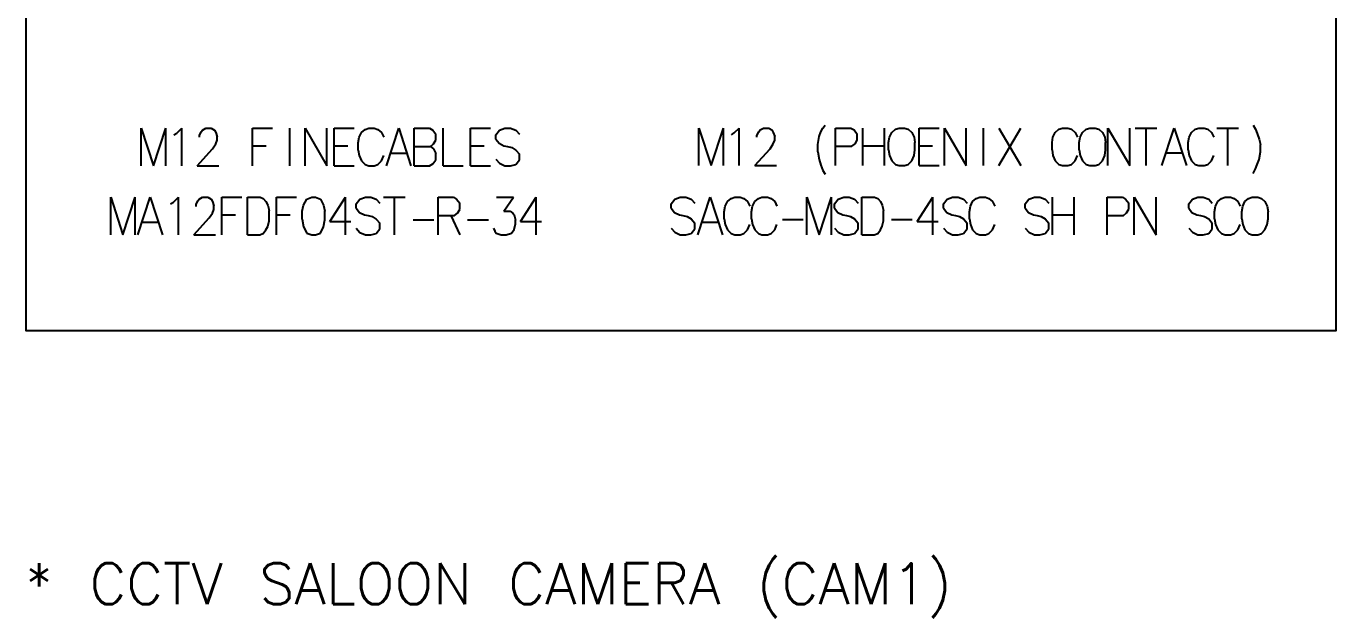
# Model space of a CAD drawing. Header units: millimetres. Extents: x 1063 to 1621, y 404 to 836.
# Drawn here: x 1279 to 1365.3, y 737.1 to 776.1 of the extents above; entities that cross this region are included whole.
import ezdxf
from ezdxf.enums import TextEntityAlignment as Align

# ---------------------------------------------------------------- set-up
doc = ezdxf.new("R2010")
doc.units = ezdxf.units.MM
doc.styles.get("Standard").update_dxf_attribs({"font": 'txt.shx', "bigfont": 'whgtxt.shx'})

msp = doc.modelspace()

# ---------------------------------------------------------------- linework, layer by layer
at = {"color": 7, "linetype": 'Continuous'}
for p, q in [((1331.506, 769.362), (1331.656, 769.562)), ((1359.889, 769.562), (1360.038, 769.282)), ((1286.559, 769.357), (1287.367, 766.882)), ((1286.559, 766.882), (1286.559, 769.357)), ((1287.367, 766.882), (1288.175, 769.357)), ((1288.175, 766.882), (1288.175, 769.357)), ((1288.714, 768.917), (1288.894, 769.037)), ((1288.894, 769.037), (1289.223, 769.357)), ((1289.223, 766.882), (1289.223, 769.357)), ((1290.391, 768.878), (1290.511, 769.117)), ((1290.391, 768.758), (1290.391, 768.878)), ((1290.511, 769.117), (1290.6, 769.237)), ((1290.6, 769.237), (1290.81, 769.357)), ((1290.81, 769.357), (1291.169, 769.357)), ((1291.169, 769.357), (1291.379, 769.237)), ((1291.379, 769.237), (1291.469, 769.077)), ((1291.469, 769.077), (1291.558, 768.798)), ((1291.558, 768.558), (1291.558, 768.798)), ((1293.894, 769.357), (1295.211, 769.357)), ((1293.894, 766.882), (1293.894, 769.357)), ((1296.349, 766.882), (1296.349, 769.357)), ((1297.367, 766.882), (1297.367, 769.357)), ((1297.367, 769.357), (1298.804, 766.882)), ((1298.804, 766.882), (1298.804, 769.357)), ((1299.283, 769.357), (1300.6, 769.357)), ((1299.283, 766.882), (1299.283, 769.357)), ((1300.87, 768.398), (1300.929, 768.758)), ((1300.929, 768.758), (1301.079, 769.077)), ((1301.079, 769.077), (1301.319, 769.277)), ((1301.319, 769.277), (1301.558, 769.357)), ((1301.558, 769.357), (1301.917, 769.357)), ((1301.917, 769.357), (1302.157, 769.277)), ((1302.157, 769.277), (1302.397, 769.077)), ((1302.397, 769.077), (1302.546, 768.758)), ((1302.726, 766.882), (1303.534, 769.357)), ((1303.534, 769.357), (1304.343, 766.882)), ((1304.552, 769.357), (1305.57, 769.357)), ((1304.552, 766.882), (1304.552, 769.357)), ((1305.57, 769.357), (1305.78, 769.237)), ((1305.78, 769.237), (1305.989, 768.957)), ((1305.989, 768.558), (1305.989, 768.957)), ((1306.468, 766.882), (1306.468, 769.357)), ((1308.265, 769.357), (1309.582, 769.357)), ((1308.265, 766.882), (1308.265, 769.357)), ((1309.941, 768.917), (1310.181, 769.237)), ((1309.941, 768.638), (1309.941, 768.917)), ((1310.181, 769.237), (1310.54, 769.357)), ((1310.54, 769.357), (1310.899, 769.357)), ((1310.899, 769.357), (1311.259, 769.237)), ((1311.259, 769.237), (1311.498, 768.957)), ((1323.333, 769.362), (1324.141, 766.887)), ((1323.333, 766.887), (1323.333, 769.362)), ((1324.141, 766.887), (1324.949, 769.362)), ((1324.949, 766.887), (1324.949, 769.362)), ((1325.488, 768.923), (1325.668, 769.043)), ((1325.668, 769.043), (1325.997, 769.362)), ((1325.997, 766.887), (1325.997, 769.362)), ((1327.165, 768.883), (1327.285, 769.122)), ((1327.165, 768.763), (1327.165, 768.883)), ((1327.285, 769.122), (1327.374, 769.242)), ((1327.374, 769.242), (1327.584, 769.362)), ((1327.584, 769.362), (1327.943, 769.362)), ((1327.943, 769.362), (1328.153, 769.242)), ((1328.153, 769.242), (1328.243, 769.082)), ((1328.243, 769.082), (1328.332, 768.803)), ((1328.332, 768.564), (1328.332, 768.803)), ((1331.177, 768.284), (1331.267, 768.803)), ((1331.267, 768.803), (1331.386, 769.122)), ((1331.386, 769.122), (1331.506, 769.362)), ((1332.344, 769.362), (1333.362, 769.362)), ((1332.344, 766.887), (1332.344, 769.362)), ((1333.362, 769.362), (1333.572, 769.242)), ((1333.572, 769.242), (1333.781, 768.963)), ((1333.781, 768.564), (1333.781, 768.963)), ((1334.141, 766.887), (1334.141, 769.362)), ((1335.578, 766.887), (1335.578, 769.362)), ((1335.847, 768.404), (1335.907, 768.763)), ((1335.907, 768.763), (1336.057, 769.082)), ((1336.057, 769.082), (1336.296, 769.282)), ((1336.296, 769.282), (1336.536, 769.362)), ((1336.536, 769.362), (1336.895, 769.362)), ((1336.895, 769.362), (1337.135, 769.282)), ((1337.135, 769.282), (1337.374, 769.082)), ((1337.374, 769.082), (1337.524, 768.763)), ((1337.524, 768.763), (1337.584, 768.404)), ((1337.853, 769.362), (1339.171, 769.362)), ((1337.853, 766.887), (1337.853, 769.362)), ((1339.53, 766.887), (1339.53, 769.362)), ((1339.53, 769.362), (1340.967, 766.887)), ((1340.967, 766.887), (1340.967, 769.362)), ((1342.105, 766.887), (1342.105, 769.362)), ((1343.123, 769.362), (1344.56, 766.887)), ((1343.123, 766.887), (1344.56, 769.362)), ((1346.626, 768.404), (1346.685, 768.763)), ((1346.685, 768.763), (1346.835, 769.082)), ((1346.835, 769.082), (1347.075, 769.282)), ((1347.075, 769.282), (1347.314, 769.362)), ((1347.314, 769.362), (1347.673, 769.362)), ((1347.673, 769.362), (1347.913, 769.282)), ((1347.913, 769.282), (1348.152, 769.082)), ((1348.152, 769.082), (1348.302, 768.763)), ((1348.422, 768.404), (1348.482, 768.763)), ((1348.482, 768.763), (1348.631, 769.082)), ((1348.631, 769.082), (1348.871, 769.282)), ((1348.871, 769.282), (1349.111, 769.362)), ((1349.111, 769.362), (1349.47, 769.362)), ((1349.47, 769.362), (1349.709, 769.282)), ((1349.709, 769.282), (1349.949, 769.082)), ((1349.949, 769.082), (1350.099, 768.763)), ((1350.099, 768.763), (1350.158, 768.404)), ((1350.308, 766.887), (1350.308, 769.362)), ((1350.308, 769.362), (1351.745, 766.887)), ((1351.745, 766.887), (1351.745, 769.362)), ((1352.104, 769.362), (1353.542, 769.362)), ((1352.823, 766.887), (1352.823, 769.362)), ((1353.871, 766.887), (1354.679, 769.362)), ((1354.679, 769.362), (1355.488, 766.887)), ((1355.607, 768.404), (1355.667, 768.763)), ((1355.667, 768.763), (1355.817, 769.082)), ((1355.817, 769.082), (1356.056, 769.282)), ((1356.056, 769.282), (1356.296, 769.362)), ((1356.296, 769.362), (1356.655, 769.362)), ((1356.655, 769.362), (1356.895, 769.282)), ((1356.895, 769.282), (1357.134, 769.082)), ((1357.134, 769.082), (1357.284, 768.763)), ((1357.494, 769.362), (1358.931, 769.362)), ((1358.212, 766.887), (1358.212, 769.362)), ((1360.038, 769.282), (1360.158, 769.003)), ((1360.158, 769.003), (1360.278, 768.643)), ((1290.241, 766.882), (1291.259, 767.999)), ((1291.259, 767.999), (1291.469, 768.319)), ((1291.469, 768.319), (1291.558, 768.558)), ((1293.894, 768.199), (1294.792, 768.199)), ((1299.283, 768.199), (1300.181, 768.199)), ((1300.87, 767.919), (1300.87, 768.398)), ((1300.87, 767.919), (1300.929, 767.56)), ((1304.552, 768.159), (1305.63, 768.159)), ((1305.63, 768.159), (1305.84, 768.319)), ((1305.63, 768.159), (1305.84, 767.999)), ((1305.84, 768.319), (1305.989, 768.558)), ((1305.84, 767.999), (1305.989, 767.68)), ((1308.265, 768.199), (1309.163, 768.199)), ((1309.941, 768.638), (1310.151, 768.359)), ((1310.151, 768.359), (1310.48, 768.199)), ((1310.48, 768.199), (1310.72, 768.159)), ((1310.72, 768.159), (1310.989, 768.079)), ((1310.989, 768.079), (1311.259, 767.919)), ((1311.259, 767.919), (1311.498, 767.64)), ((1327.015, 766.887), (1328.033, 768.005)), ((1328.033, 768.005), (1328.243, 768.324)), ((1328.243, 768.324), (1328.332, 768.564)), ((1331.177, 767.805), (1331.177, 768.284)), ((1332.344, 768.164), (1333.422, 768.164)), ((1333.422, 768.164), (1333.632, 768.324)), ((1333.632, 768.324), (1333.781, 768.564)), ((1334.141, 768.204), (1335.578, 768.204)), ((1335.847, 767.925), (1335.847, 768.404)), ((1335.847, 767.925), (1335.907, 767.566)), ((1337.524, 767.566), (1337.584, 767.925)), ((1337.584, 767.925), (1337.584, 768.404)), ((1337.853, 768.204), (1338.751, 768.204)), ((1346.626, 767.925), (1346.626, 768.404)), ((1346.626, 767.925), (1346.685, 767.566)), ((1348.422, 767.925), (1348.422, 768.404)), ((1348.422, 767.925), (1348.482, 767.566)), ((1350.099, 767.566), (1350.158, 767.925)), ((1350.158, 767.925), (1350.158, 768.404)), ((1355.607, 767.925), (1355.607, 768.404)), ((1355.607, 767.925), (1355.667, 767.566)), ((1360.278, 768.643), (1360.368, 768.284)), ((1360.368, 767.805), (1360.368, 768.284)), ((1300.929, 767.56), (1301.079, 767.201)), ((1301.079, 767.201), (1301.319, 766.961)), ((1302.157, 766.961), (1302.397, 767.201)), ((1302.397, 767.201), (1302.546, 767.56)), ((1302.995, 767.72), (1304.073, 767.72)), ((1305.57, 766.882), (1305.78, 767.001)), ((1305.78, 767.001), (1305.989, 767.281)), ((1305.989, 767.281), (1305.989, 767.68)), ((1309.941, 767.321), (1310.181, 767.041)), ((1310.181, 767.041), (1310.54, 766.882)), ((1311.259, 766.961), (1311.498, 767.281)), ((1311.498, 767.281), (1311.498, 767.64)), ((1331.177, 767.805), (1331.267, 767.286)), ((1331.267, 767.286), (1331.386, 766.927)), ((1335.907, 767.566), (1336.057, 767.206)), ((1336.057, 767.206), (1336.296, 766.967)), ((1337.135, 766.967), (1337.374, 767.206)), ((1337.374, 767.206), (1337.524, 767.566)), ((1346.685, 767.566), (1346.835, 767.206)), ((1346.835, 767.206), (1347.075, 766.967)), ((1347.913, 766.967), (1348.152, 767.206)), ((1348.152, 767.206), (1348.302, 767.566)), ((1348.482, 767.566), (1348.631, 767.206)), ((1348.631, 767.206), (1348.871, 766.967)), ((1349.709, 766.967), (1349.949, 767.206)), ((1349.949, 767.206), (1350.099, 767.566)), ((1354.14, 767.725), (1355.218, 767.725)), ((1355.667, 767.566), (1355.817, 767.206)), ((1355.817, 767.206), (1356.056, 766.967)), ((1356.895, 766.967), (1357.134, 767.206)), ((1357.134, 767.206), (1357.284, 767.566)), ((1360.158, 766.967), (1360.278, 767.286)), ((1360.278, 767.286), (1360.368, 767.805)), ((1290.241, 766.882), (1291.678, 766.882)), ((1299.283, 766.882), (1300.6, 766.882)), ((1301.319, 766.961), (1301.558, 766.882)), ((1301.558, 766.882), (1301.917, 766.882)), ((1301.917, 766.882), (1302.157, 766.961)), ((1304.552, 766.882), (1305.57, 766.882)), ((1306.468, 766.882), (1307.786, 766.882)), ((1308.265, 766.882), (1309.582, 766.882)), ((1310.54, 766.882), (1310.899, 766.882)), ((1310.899, 766.882), (1311.259, 766.961)), ((1327.015, 766.887), (1328.452, 766.887)), ((1331.386, 766.927), (1331.506, 766.568)), ((1331.506, 766.568), (1331.656, 766.328)), ((1336.296, 766.967), (1336.536, 766.887)), ((1336.536, 766.887), (1336.895, 766.887)), ((1336.895, 766.887), (1337.135, 766.967)), ((1337.853, 766.887), (1339.171, 766.887)), ((1347.075, 766.967), (1347.314, 766.887)), ((1347.314, 766.887), (1347.673, 766.887)), ((1347.673, 766.887), (1347.913, 766.967)), ((1348.871, 766.967), (1349.111, 766.887)), ((1349.111, 766.887), (1349.47, 766.887)), ((1349.47, 766.887), (1349.709, 766.967)), ((1356.056, 766.967), (1356.296, 766.887)), ((1356.296, 766.887), (1356.655, 766.887)), ((1356.655, 766.887), (1356.895, 766.967)), ((1359.889, 766.368), (1360.038, 766.687)), ((1360.038, 766.687), (1360.158, 766.967)), ((1284.543, 764.802), (1285.351, 762.327)), ((1284.543, 762.327), (1284.543, 764.802)), ((1285.351, 762.327), (1286.159, 764.802)), ((1286.159, 762.327), (1286.159, 764.802)), ((1286.339, 762.327), (1287.147, 764.802)), ((1287.147, 764.802), (1287.956, 762.327)), ((1288.495, 764.363), (1288.674, 764.482)), ((1288.674, 764.482), (1289.004, 764.802)), ((1289.004, 762.327), (1289.004, 764.802)), ((1290.171, 764.323), (1290.291, 764.562)), ((1290.291, 764.562), (1290.381, 764.682)), ((1290.381, 764.682), (1290.59, 764.802)), ((1290.59, 764.802), (1290.95, 764.802)), ((1290.95, 764.802), (1291.159, 764.682)), ((1291.159, 764.682), (1291.249, 764.522)), ((1291.249, 764.522), (1291.339, 764.243)), ((1291.878, 764.802), (1293.195, 764.802)), ((1291.878, 762.327), (1291.878, 764.802)), ((1293.554, 764.802), (1294.393, 764.802)), ((1293.554, 762.327), (1293.554, 764.802)), ((1294.393, 764.802), (1294.602, 764.722)), ((1294.602, 764.722), (1294.782, 764.522)), ((1294.782, 764.522), (1294.902, 764.283)), ((1295.47, 764.802), (1296.788, 764.802)), ((1295.47, 762.327), (1295.47, 764.802)), ((1297.267, 764.283), (1297.476, 764.682)), ((1297.476, 764.682), (1297.806, 764.802)), ((1297.806, 764.802), (1298.045, 764.802)), ((1298.045, 764.802), (1298.375, 764.682)), ((1298.375, 764.682), (1298.584, 764.283)), ((1299.003, 763.205), (1300.021, 764.802)), ((1300.021, 762.327), (1300.021, 764.802)), ((1300.74, 764.363), (1300.979, 764.682)), ((1300.979, 764.682), (1301.339, 764.802)), ((1301.339, 764.802), (1301.698, 764.802)), ((1301.698, 764.802), (1302.057, 764.682)), ((1302.057, 764.682), (1302.297, 764.403)), ((1302.536, 764.802), (1303.973, 764.802)), ((1303.255, 762.327), (1303.255, 764.802)), ((1306.129, 764.802), (1307.147, 764.802)), ((1306.129, 762.327), (1306.129, 764.802)), ((1307.147, 764.802), (1307.356, 764.682)), ((1307.356, 764.682), (1307.566, 764.403)), ((1307.566, 764.003), (1307.566, 764.403)), ((1309.991, 764.802), (1311.099, 764.802)), ((1310.47, 763.884), (1311.099, 764.802)), ((1311.578, 763.205), (1312.596, 764.802)), ((1312.596, 762.327), (1312.596, 764.802)), ((1321.507, 764.368), (1321.746, 764.687)), ((1321.746, 764.687), (1322.106, 764.807)), ((1322.106, 764.807), (1322.465, 764.807)), ((1322.465, 764.807), (1322.824, 764.687)), ((1322.824, 764.687), (1323.064, 764.408)), ((1323.273, 762.332), (1324.082, 764.807)), ((1324.082, 764.807), (1324.89, 762.332)), ((1325.07, 764.208), (1325.219, 764.528)), ((1325.219, 764.528), (1325.459, 764.727)), ((1325.459, 764.727), (1325.698, 764.807)), ((1325.698, 764.807), (1326.058, 764.807)), ((1326.058, 764.807), (1326.297, 764.727)), ((1326.297, 764.727), (1326.537, 764.528)), ((1326.537, 764.528), (1326.686, 764.208)), ((1326.866, 764.208), (1327.016, 764.528)), ((1327.016, 764.528), (1327.255, 764.727)), ((1327.255, 764.727), (1327.495, 764.807)), ((1327.495, 764.807), (1327.854, 764.807)), ((1327.854, 764.807), (1328.094, 764.727)), ((1328.094, 764.727), (1328.333, 764.528)), ((1328.333, 764.528), (1328.483, 764.208)), ((1330.459, 764.807), (1331.267, 762.332)), ((1330.459, 762.332), (1330.459, 764.807)), ((1331.267, 762.332), (1332.076, 764.807)), ((1332.076, 762.332), (1332.076, 764.807)), ((1332.285, 764.368), (1332.525, 764.687)), ((1332.525, 764.687), (1332.884, 764.807)), ((1332.884, 764.807), (1333.243, 764.807)), ((1333.243, 764.807), (1333.603, 764.687)), ((1333.603, 764.687), (1333.842, 764.408)), ((1334.082, 764.807), (1334.92, 764.807)), ((1334.082, 762.332), (1334.082, 764.807)), ((1334.92, 764.807), (1335.129, 764.727)), ((1335.129, 764.727), (1335.309, 764.528)), ((1335.309, 764.528), (1335.429, 764.288)), ((1337.734, 763.21), (1338.752, 764.807)), ((1338.752, 762.332), (1338.752, 764.807)), ((1339.471, 764.368), (1339.71, 764.687)), ((1339.71, 764.687), (1340.069, 764.807)), ((1340.069, 764.807), (1340.429, 764.807)), ((1340.429, 764.807), (1340.788, 764.687)), ((1340.788, 764.687), (1341.028, 764.408)), ((1341.237, 764.208), (1341.387, 764.528)), ((1341.387, 764.528), (1341.626, 764.727)), ((1341.626, 764.727), (1341.866, 764.807)), ((1341.866, 764.807), (1342.225, 764.807)), ((1342.225, 764.807), (1342.465, 764.727)), ((1342.465, 764.727), (1342.704, 764.528)), ((1342.704, 764.528), (1342.854, 764.208)), ((1344.86, 764.368), (1345.099, 764.687)), ((1345.099, 764.687), (1345.459, 764.807)), ((1345.459, 764.807), (1345.818, 764.807)), ((1345.818, 764.807), (1346.177, 764.687)), ((1346.177, 764.687), (1346.417, 764.408)), ((1346.656, 762.332), (1346.656, 764.807)), ((1348.093, 762.332), (1348.093, 764.807)), ((1350.249, 764.807), (1351.267, 764.807)), ((1350.249, 762.332), (1350.249, 764.807)), ((1351.267, 764.807), (1351.476, 764.687)), ((1351.476, 764.687), (1351.686, 764.408)), ((1351.686, 764.009), (1351.686, 764.408)), ((1352.045, 762.332), (1352.045, 764.807)), ((1352.045, 764.807), (1353.482, 762.332)), ((1353.482, 762.332), (1353.482, 764.807)), ((1355.638, 764.368), (1355.878, 764.687)), ((1355.878, 764.687), (1356.237, 764.807)), ((1356.237, 764.807), (1356.596, 764.807)), ((1356.596, 764.807), (1356.955, 764.687)), ((1356.955, 764.687), (1357.195, 764.408)), ((1357.404, 764.208), (1357.554, 764.528)), ((1357.554, 764.528), (1357.794, 764.727)), ((1357.794, 764.727), (1358.033, 764.807)), ((1358.033, 764.807), (1358.392, 764.807)), ((1358.392, 764.807), (1358.632, 764.727)), ((1358.632, 764.727), (1358.871, 764.528)), ((1358.871, 764.528), (1359.021, 764.208)), ((1359.201, 764.208), (1359.35, 764.528)), ((1359.35, 764.528), (1359.59, 764.727)), ((1359.59, 764.727), (1359.83, 764.807)), ((1359.83, 764.807), (1360.189, 764.807)), ((1360.189, 764.807), (1360.428, 764.727)), ((1360.428, 764.727), (1360.668, 764.528)), ((1360.668, 764.528), (1360.818, 764.208)), ((1290.171, 764.203), (1290.171, 764.323)), ((1291.039, 763.444), (1291.249, 763.764)), ((1291.249, 763.764), (1291.339, 764.003)), ((1291.339, 764.003), (1291.339, 764.243)), ((1291.878, 763.644), (1292.776, 763.644)), ((1294.902, 764.283), (1294.991, 763.923)), ((1294.991, 763.245), (1294.991, 763.923)), ((1295.47, 763.644), (1296.369, 763.644)), ((1297.177, 763.884), (1297.267, 764.283)), ((1297.177, 763.365), (1297.177, 763.884)), ((1298.584, 764.283), (1298.674, 763.884)), ((1298.674, 763.325), (1298.674, 763.884)), ((1300.74, 764.083), (1300.74, 764.363)), ((1300.74, 764.083), (1300.949, 763.804)), ((1300.949, 763.804), (1301.279, 763.644)), ((1301.279, 763.644), (1301.518, 763.604)), ((1301.518, 763.604), (1301.788, 763.524)), ((1301.788, 763.524), (1302.057, 763.365)), ((1306.129, 763.604), (1307.207, 763.604)), ((1306.967, 763.604), (1307.566, 762.327)), ((1307.207, 763.604), (1307.416, 763.764)), ((1307.416, 763.764), (1307.566, 764.003)), ((1310.47, 763.884), (1310.889, 763.884)), ((1310.889, 763.884), (1311.069, 763.764)), ((1311.069, 763.764), (1311.159, 763.644)), ((1311.159, 763.644), (1311.249, 763.285)), ((1321.507, 764.089), (1321.507, 764.368)), ((1321.507, 764.089), (1321.717, 763.809)), ((1321.717, 763.809), (1322.046, 763.649)), ((1322.046, 763.649), (1322.285, 763.61)), ((1322.285, 763.61), (1322.555, 763.53)), ((1322.555, 763.53), (1322.824, 763.37)), ((1325.01, 763.849), (1325.07, 764.208)), ((1325.01, 763.37), (1325.01, 763.849)), ((1326.806, 763.849), (1326.866, 764.208)), ((1326.806, 763.37), (1326.806, 763.849)), ((1332.285, 764.089), (1332.285, 764.368)), ((1332.285, 764.089), (1332.495, 763.809)), ((1332.495, 763.809), (1332.824, 763.649)), ((1332.824, 763.649), (1333.064, 763.61)), ((1333.064, 763.61), (1333.333, 763.53)), ((1333.333, 763.53), (1333.603, 763.37)), ((1335.429, 764.288), (1335.519, 763.929)), ((1335.519, 763.25), (1335.519, 763.929)), ((1339.471, 764.089), (1339.471, 764.368)), ((1339.471, 764.089), (1339.68, 763.809)), ((1339.68, 763.809), (1340.01, 763.649)), ((1340.01, 763.649), (1340.249, 763.61)), ((1340.249, 763.61), (1340.519, 763.53)), ((1340.519, 763.53), (1340.788, 763.37)), ((1341.177, 763.849), (1341.237, 764.208)), ((1341.177, 763.37), (1341.177, 763.849)), ((1344.86, 764.089), (1344.86, 764.368)), ((1344.86, 764.089), (1345.069, 763.809)), ((1345.069, 763.809), (1345.399, 763.649)), ((1345.399, 763.649), (1345.638, 763.61)), ((1345.638, 763.61), (1345.908, 763.53)), ((1345.908, 763.53), (1346.177, 763.37)), ((1346.656, 763.649), (1348.093, 763.649)), ((1350.249, 763.61), (1351.327, 763.61)), ((1351.327, 763.61), (1351.536, 763.769)), ((1351.536, 763.769), (1351.686, 764.009)), ((1355.638, 764.089), (1355.638, 764.368)), ((1355.638, 764.089), (1355.848, 763.809)), ((1355.848, 763.809), (1356.177, 763.649)), ((1356.177, 763.649), (1356.416, 763.61)), ((1356.416, 763.61), (1356.686, 763.53)), ((1356.686, 763.53), (1356.955, 763.37)), ((1357.345, 763.849), (1357.404, 764.208)), ((1357.345, 763.37), (1357.345, 763.849)), ((1359.141, 763.849), (1359.201, 764.208)), ((1359.141, 763.37), (1359.141, 763.849)), ((1360.818, 764.208), (1360.877, 763.849)), ((1360.877, 763.37), (1360.877, 763.849)), ((1286.608, 763.165), (1287.686, 763.165)), ((1290.021, 762.327), (1291.039, 763.444)), ((1294.782, 762.646), (1294.902, 762.886)), ((1294.902, 762.886), (1294.991, 763.245)), ((1297.177, 763.365), (1297.267, 762.846)), ((1297.267, 762.846), (1297.476, 762.446)), ((1298.375, 762.446), (1298.584, 762.846)), ((1298.584, 762.846), (1298.674, 763.325)), ((1299.003, 763.205), (1300.381, 763.205)), ((1300.74, 762.766), (1300.979, 762.486)), ((1302.057, 763.365), (1302.297, 763.085)), ((1302.057, 762.407), (1302.297, 762.726)), ((1302.297, 762.726), (1302.297, 763.085)), ((1304.482, 763.325), (1305.859, 763.325)), ((1308.075, 763.325), (1309.452, 763.325)), ((1309.782, 762.766), (1309.871, 762.566)), ((1310.979, 762.446), (1311.159, 762.686)), ((1311.159, 762.686), (1311.249, 763.045)), ((1311.249, 763.045), (1311.249, 763.285)), ((1311.578, 763.205), (1312.955, 763.205)), ((1321.507, 762.771), (1321.746, 762.492)), ((1322.824, 763.37), (1323.064, 763.091)), ((1322.824, 762.412), (1323.064, 762.731)), ((1323.064, 762.731), (1323.064, 763.091)), ((1323.543, 763.17), (1324.621, 763.17)), ((1325.01, 763.37), (1325.07, 763.011)), ((1325.07, 763.011), (1325.219, 762.651)), ((1325.219, 762.651), (1325.459, 762.412)), ((1326.297, 762.412), (1326.537, 762.651)), ((1326.537, 762.651), (1326.686, 763.011)), ((1326.806, 763.37), (1326.866, 763.011)), ((1326.866, 763.011), (1327.016, 762.651)), ((1327.016, 762.651), (1327.255, 762.412)), ((1328.094, 762.412), (1328.333, 762.651)), ((1328.333, 762.651), (1328.483, 763.011)), ((1328.842, 763.33), (1330.219, 763.33)), ((1332.285, 762.771), (1332.525, 762.492)), ((1333.603, 763.37), (1333.842, 763.091)), ((1333.603, 762.412), (1333.842, 762.731)), ((1333.842, 762.731), (1333.842, 763.091)), ((1335.129, 762.412), (1335.309, 762.651)), ((1335.309, 762.651), (1335.429, 762.891)), ((1335.429, 762.891), (1335.519, 763.25)), ((1336.028, 763.33), (1337.405, 763.33)), ((1337.734, 763.21), (1339.111, 763.21)), ((1339.471, 762.771), (1339.71, 762.492)), ((1340.788, 763.37), (1341.028, 763.091)), ((1340.788, 762.412), (1341.028, 762.731)), ((1341.028, 762.731), (1341.028, 763.091)), ((1341.177, 763.37), (1341.237, 763.011)), ((1341.237, 763.011), (1341.387, 762.651)), ((1341.387, 762.651), (1341.626, 762.412)), ((1342.465, 762.412), (1342.704, 762.651)), ((1342.704, 762.651), (1342.854, 763.011)), ((1344.86, 762.771), (1345.099, 762.492)), ((1346.177, 763.37), (1346.417, 763.091)), ((1346.177, 762.412), (1346.417, 762.731)), ((1346.417, 762.731), (1346.417, 763.091)), ((1355.638, 762.771), (1355.878, 762.492)), ((1356.955, 763.37), (1357.195, 763.091)), ((1356.955, 762.412), (1357.195, 762.731)), ((1357.195, 762.731), (1357.195, 763.091)), ((1357.345, 763.37), (1357.404, 763.011)), ((1357.404, 763.011), (1357.554, 762.651)), ((1357.554, 762.651), (1357.794, 762.412)), ((1358.632, 762.412), (1358.871, 762.651)), ((1358.871, 762.651), (1359.021, 763.011)), ((1359.141, 763.37), (1359.201, 763.011)), ((1359.201, 763.011), (1359.35, 762.651)), ((1359.35, 762.651), (1359.59, 762.412)), ((1360.428, 762.412), (1360.668, 762.651)), ((1360.668, 762.651), (1360.818, 763.011)), ((1360.818, 763.011), (1360.877, 763.37)), ((1290.021, 762.327), (1291.459, 762.327)), ((1293.554, 762.327), (1294.393, 762.327)), ((1294.363, 762.327), (1294.602, 762.407)), ((1294.602, 762.407), (1294.782, 762.646)), ((1297.476, 762.446), (1297.806, 762.327)), ((1297.806, 762.327), (1298.045, 762.327)), ((1298.045, 762.327), (1298.375, 762.446)), ((1300.979, 762.486), (1301.339, 762.327)), ((1301.339, 762.327), (1301.698, 762.327)), ((1301.698, 762.327), (1302.057, 762.407)), ((1309.871, 762.566), (1309.961, 762.446)), ((1309.961, 762.446), (1310.291, 762.327)), ((1310.291, 762.327), (1310.62, 762.327)), ((1310.62, 762.327), (1310.979, 762.446)), ((1321.746, 762.492), (1322.106, 762.332)), ((1322.106, 762.332), (1322.465, 762.332)), ((1322.465, 762.332), (1322.824, 762.412)), ((1325.459, 762.412), (1325.698, 762.332)), ((1325.698, 762.332), (1326.058, 762.332)), ((1326.058, 762.332), (1326.297, 762.412)), ((1327.255, 762.412), (1327.495, 762.332)), ((1327.495, 762.332), (1327.854, 762.332)), ((1327.854, 762.332), (1328.094, 762.412)), ((1332.525, 762.492), (1332.884, 762.332)), ((1332.884, 762.332), (1333.243, 762.332)), ((1333.243, 762.332), (1333.603, 762.412)), ((1334.082, 762.332), (1334.92, 762.332)), ((1334.89, 762.332), (1335.129, 762.412)), ((1339.71, 762.492), (1340.069, 762.332)), ((1340.069, 762.332), (1340.429, 762.332)), ((1340.429, 762.332), (1340.788, 762.412)), ((1341.626, 762.412), (1341.866, 762.332)), ((1341.866, 762.332), (1342.225, 762.332)), ((1342.225, 762.332), (1342.465, 762.412)), ((1345.099, 762.492), (1345.459, 762.332)), ((1345.459, 762.332), (1345.818, 762.332)), ((1345.818, 762.332), (1346.177, 762.412)), ((1355.878, 762.492), (1356.237, 762.332)), ((1356.237, 762.332), (1356.596, 762.332)), ((1356.596, 762.332), (1356.955, 762.412)), ((1357.794, 762.412), (1358.033, 762.332)), ((1358.033, 762.332), (1358.392, 762.332)), ((1358.392, 762.332), (1358.632, 762.412)), ((1359.59, 762.412), (1359.83, 762.332)), ((1359.83, 762.332), (1360.189, 762.332)), ((1360.189, 762.332), (1360.428, 762.412))]:
    msp.add_line(p, q, dxfattribs=at)
msp.add_lwpolyline([(1278.969, 806.65), (1365.339, 806.65), (1365.339, 755.986), (1278.969, 755.986)], close=True)

# ---------------------------------------------------------------- texts
at = {"color": 4}
msp.add_text('* CCTV SALOON CAMERA (CAM1)', height=2.7, dxfattribs=at).set_placement((1309.449, 739.325), align=Align.MIDDLE_CENTER)

doc.saveas('drawing.dxf')
